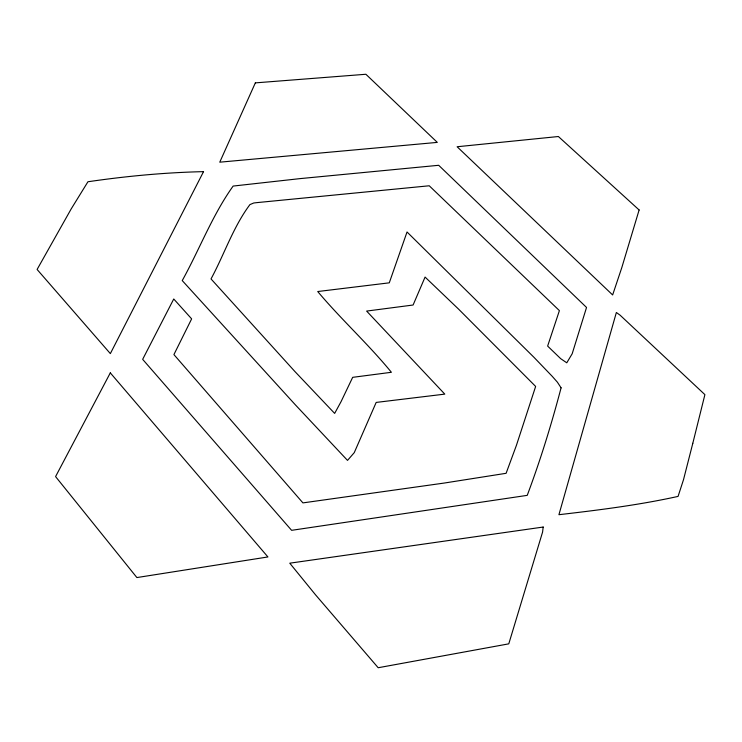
<?xml version="1.0" encoding="UTF-8"?>
<svg xmlns="http://www.w3.org/2000/svg" width="742" height="742" viewBox="0 0 742 742"><rect width="100%" height="100%" fill="white"/><g stroke="black" fill="none" stroke-linecap="round" stroke-linejoin="round"><path stroke-width="1.11" d="M543.181 527.043L542.587 532.06L508.78 643.843L378.188 667.735L315.573 594.871L289.77 563.187L543.181 527.043M561.082 387.834C551.529 424.155 540.417 460.207 527.228 495.359L291.615 530.326L142.659 359.341L173.749 298.989L191.64 318.865L173.916 354.593L302.922 502.891L444.124 483.07L506.109 473.303L516.423 445.339L535.641 386.434L458.584 309.136L425.073 277.072L413.099 305.018L366.622 311.083L444.792 394.123L376.175 402.424L354.259 452.639L347.516 460.392L295.381 404.854L182.244 280.587C199.542 249.368 212.314 215.199 233.136 186.066L299.759 178.646L438.689 165.29L586.542 307.457L572.184 353.758L566.777 362.81L560.702 358.683L547.633 346.078L559.403 310.62L429.238 185.778L256.797 202.631L253.745 202.993L249.924 204.606C233.146 227.033 224.279 254.432 211.016 278.927L294.899 371.519L334.651 413.405L341.032 401.7L352.682 377.335L391.396 372.289C368.338 344.075 341.153 319.45 317.724 291.532L389.281 282.832L407.033 231.986L533.897 357.245L552.289 376.398L557.428 382.223L561.082 387.834M692.805 443.299L683.503 479.703L678.067 496.407C638.834 505.07 598.813 510.079 558.93 514.698L616.361 312.493L620.108 315.192L704.9 394.633L692.805 443.299M639.122 209.967L621.815 267.565L612.642 294.954L457.118 146.749L558.383 136.519L639.122 209.967M255.341 82.881L219.762 162.183L437.307 142.39L365.889 74.265L255.341 82.881M203.54 171.643L110.345 353.609L37.1 269.467L71.195 208.91L87.946 181.753C126.168 176.169 164.928 172.496 203.54 171.643M110.308 372.874L55.576 476.596L136.89 577.564L267.927 556.954L110.308 372.874"/></g></svg>
